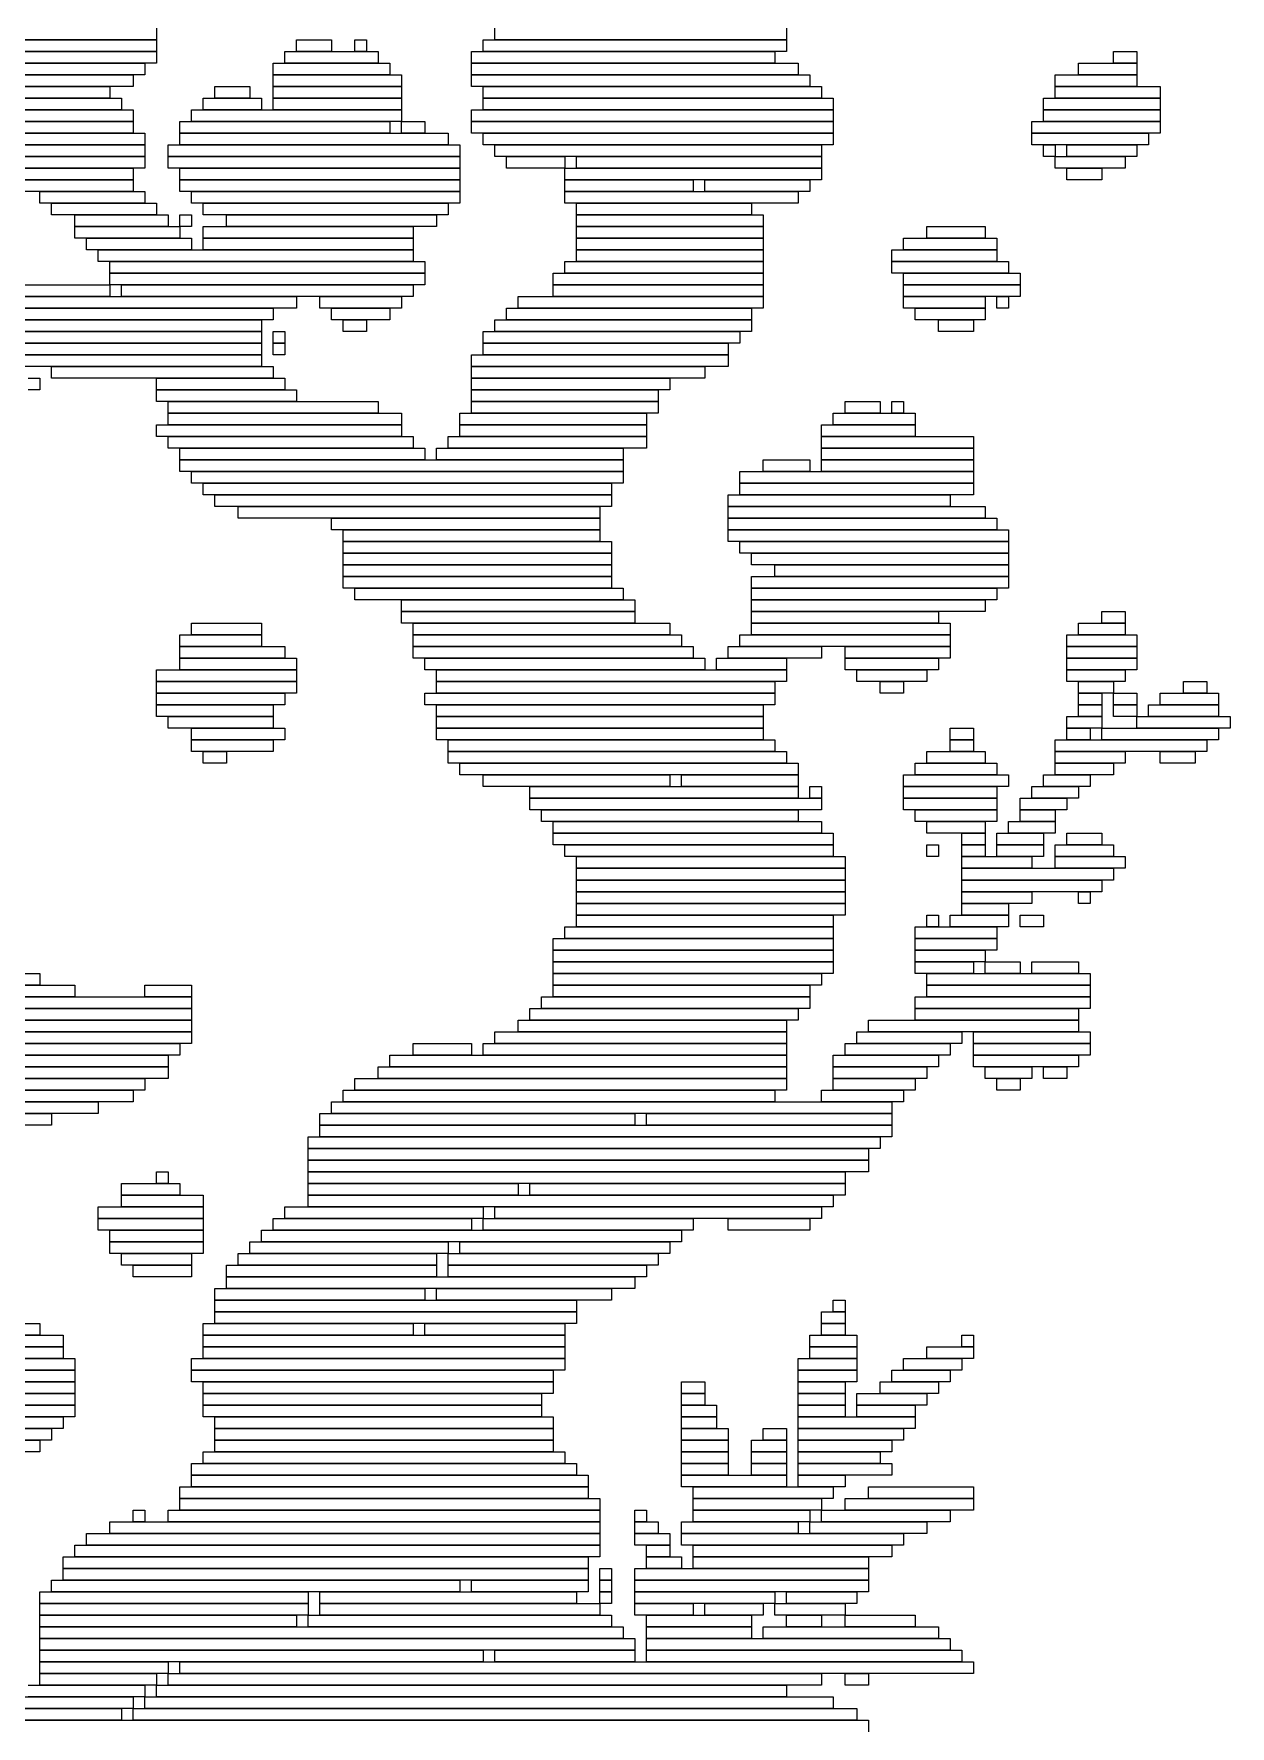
# Model space of a CAD drawing. Extents: x 291 to 733, y 317 to 719.
# Drawn here: x 630.5 to 733, y 418.5 to 563.5 of the extents above; entities that cross this region are included whole.
import ezdxf

# ---------------------------------------------------------------- set-up
doc = ezdxf.new("R2010")
doc.units = 0

msp = doc.modelspace()

# ---------------------------------------------------------------- linework, layer by layer
for p, q in [((614, 563), (641, 563)), ((641, 563), (618, 563)), ((641, 564), (641, 563)), ((641, 563), (641, 562)), ((653, 563), (656, 563)), ((653, 562), (653, 563)), ((656, 563), (656, 562)), ((658, 563), (659, 563)), ((658, 562), (658, 563)), ((659, 563), (659, 562)), ((669, 563), (695, 563)), ((669, 562), (669, 563)), ((670, 563), (670, 564)), ((695, 563), (670, 563)), ((695, 564), (695, 563)), ((695, 563), (695, 562)), ((612, 562), (641, 562)), ((641, 562), (614, 562)), ((641, 562), (641, 561)), ((652, 562), (660, 562)), ((652, 561), (652, 562)), ((656, 562), (653, 562)), ((659, 562), (658, 562)), ((660, 562), (660, 561)), ((668, 562), (694, 562)), ((668, 561), (668, 562)), ((695, 562), (669, 562)), ((694, 562), (694, 561)), ((723, 562), (725, 562)), ((723, 561), (723, 562)), ((725, 562), (725, 561)), ((611, 561), (640, 561)), ((640, 560), (611, 560)), ((611, 560), (639, 560)), ((641, 561), (612, 561)), ((639, 560), (639, 559)), ((640, 561), (640, 560)), ((651, 561), (661, 561)), ((651, 560), (651, 561)), ((661, 560), (651, 560)), ((651, 560), (662, 560)), ((651, 559), (651, 560)), ((660, 561), (652, 561)), ((661, 561), (661, 560)), ((662, 560), (662, 559)), ((694, 561), (668, 561)), ((668, 561), (696, 561)), ((668, 560), (668, 561)), ((696, 560), (668, 560)), ((668, 560), (697, 560)), ((668, 559), (668, 560)), ((696, 561), (696, 560)), ((697, 560), (697, 559)), ((718, 560), (725, 560)), ((718, 559), (718, 560)), ((720, 561), (725, 561)), ((720, 560), (720, 561)), ((725, 560), (720, 560)), ((725, 561), (723, 561)), ((725, 561), (725, 560)), ((725, 560), (725, 559)), ((639, 559), (611, 559)), ((611, 559), (637, 559)), ((637, 559), (637, 558)), ((646, 559), (649, 559)), ((646, 558), (646, 559)), ((649, 559), (649, 558)), ((662, 559), (651, 559)), ((651, 559), (662, 559)), ((651, 558), (651, 559)), ((662, 559), (662, 558)), ((697, 559), (668, 559)), ((669, 559), (698, 559)), ((669, 558), (669, 559)), ((698, 559), (698, 558)), ((725, 559), (718, 559)), ((718, 559), (727, 559)), ((718, 558), (718, 559)), ((727, 559), (727, 558)), ((637, 558), (611, 558)), ((611, 558), (638, 558)), ((638, 557), (611, 557)), ((611, 557), (639, 557)), ((638, 558), (638, 557)), ((639, 557), (639, 556)), ((644, 557), (662, 557)), ((644, 556), (644, 557)), ((645, 558), (650, 558)), ((645, 557), (645, 558)), ((650, 557), (645, 557)), ((649, 558), (646, 558)), ((650, 558), (650, 557)), ((662, 558), (651, 558)), ((651, 558), (662, 558)), ((651, 557), (651, 558)), ((662, 557), (651, 557)), ((662, 558), (662, 557)), ((662, 557), (662, 556)), ((668, 557), (699, 557)), ((668, 556), (668, 557)), ((698, 558), (669, 558)), ((669, 558), (699, 558)), ((669, 557), (669, 558)), ((699, 557), (669, 557)), ((699, 558), (699, 557)), ((699, 557), (699, 556)), ((717, 558), (727, 558)), ((717, 557), (717, 558)), ((727, 557), (717, 557)), ((717, 557), (727, 557)), ((717, 556), (717, 557)), ((727, 558), (718, 558)), ((727, 558), (727, 557)), ((727, 557), (727, 556)), ((639, 556), (611, 556)), ((611, 556), (639, 556)), ((639, 556), (639, 555)), ((643, 556), (661, 556)), ((643, 555), (643, 556)), ((662, 556), (644, 556)), ((661, 556), (661, 555)), ((662, 556), (664, 556)), ((662, 555), (662, 556)), ((664, 556), (664, 555)), ((699, 556), (668, 556)), ((668, 556), (699, 556)), ((668, 555), (668, 556)), ((699, 556), (699, 555)), ((716, 556), (727, 556)), ((716, 555), (716, 556)), ((727, 556), (717, 556)), ((727, 556), (727, 555)), ((610, 555), (640, 555)), ((640, 554), (610, 554)), ((639, 555), (611, 555)), ((611, 554), (640, 554)), ((640, 555), (640, 554)), ((640, 554), (640, 553)), ((642, 554), (667, 554)), ((642, 553), (642, 554)), ((661, 555), (643, 555)), ((643, 555), (666, 555)), ((643, 554), (643, 555)), ((666, 554), (643, 554)), ((664, 555), (662, 555)), ((666, 555), (666, 554)), ((667, 554), (667, 553)), ((699, 555), (668, 555)), ((669, 555), (699, 555)), ((669, 554), (669, 555)), ((699, 554), (669, 554)), ((670, 554), (698, 554)), ((670, 553), (670, 554)), ((698, 554), (698, 553)), ((699, 555), (699, 554)), ((727, 555), (716, 555)), ((716, 555), (726, 555)), ((716, 554), (716, 555)), ((726, 554), (716, 554)), ((717, 554), (718, 554)), ((717, 553), (717, 554)), ((718, 554), (718, 553)), ((719, 554), (725, 554)), ((719, 553), (719, 554)), ((725, 554), (725, 553)), ((726, 555), (726, 554)), ((640, 553), (611, 553)), ((612, 553), (640, 553)), ((640, 553), (640, 552)), ((667, 553), (642, 553)), ((642, 553), (667, 553)), ((642, 552), (642, 553)), ((667, 553), (667, 552)), ((698, 553), (670, 553)), ((671, 553), (676, 553)), ((671, 552), (671, 553)), ((676, 553), (676, 552)), ((677, 553), (698, 553)), ((677, 552), (677, 553)), ((698, 553), (698, 552)), ((718, 553), (717, 553)), ((718, 553), (724, 553)), ((718, 552), (718, 553)), ((725, 553), (719, 553)), ((724, 553), (724, 552)), ((640, 552), (612, 552)), ((619, 551), (639, 551)), ((620, 552), (639, 552)), ((639, 551), (620, 551)), ((639, 552), (639, 551)), ((639, 551), (639, 550)), ((667, 552), (642, 552)), ((643, 552), (667, 552)), ((643, 551), (643, 552)), ((667, 551), (643, 551)), ((643, 551), (667, 551)), ((643, 550), (643, 551)), ((667, 552), (667, 551)), ((667, 551), (667, 550)), ((676, 552), (671, 552)), ((676, 552), (698, 552)), ((676, 551), (676, 552)), ((698, 551), (676, 551)), ((676, 551), (687, 551)), ((676, 550), (676, 551)), ((698, 552), (677, 552)), ((687, 551), (687, 550)), ((688, 551), (697, 551)), ((688, 550), (688, 551)), ((697, 551), (697, 550)), ((698, 552), (698, 551)), ((724, 552), (718, 552)), ((719, 552), (722, 552)), ((719, 551), (719, 552)), ((722, 551), (719, 551)), ((722, 552), (722, 551)), ((639, 550), (619, 550)), ((631, 550), (640, 550)), ((631, 549), (631, 550)), ((640, 550), (640, 549)), ((667, 550), (643, 550)), ((644, 550), (667, 550)), ((644, 549), (644, 550)), ((667, 550), (667, 549)), ((687, 550), (676, 550)), ((676, 550), (696, 550)), ((676, 549), (676, 550)), ((697, 550), (688, 550)), ((696, 550), (696, 549)), ((640, 549), (631, 549)), ((632, 549), (641, 549)), ((632, 548), (632, 549)), ((641, 549), (641, 548)), ((667, 549), (644, 549)), ((645, 549), (666, 549)), ((645, 548), (645, 549)), ((666, 549), (666, 548)), ((696, 549), (676, 549)), ((677, 549), (692, 549)), ((677, 548), (677, 549)), ((692, 549), (692, 548)), ((641, 548), (632, 548)), ((634, 548), (642, 548)), ((634, 547), (634, 548)), ((642, 547), (634, 547)), ((634, 547), (643, 547)), ((634, 546), (634, 547)), ((642, 548), (642, 547)), ((643, 548), (644, 548)), ((643, 547), (643, 548)), ((644, 547), (643, 547)), ((643, 547), (643, 546)), ((644, 548), (644, 547)), ((666, 548), (645, 548)), ((645, 547), (663, 547)), ((645, 546), (645, 547)), ((647, 548), (665, 548)), ((647, 547), (647, 548)), ((665, 547), (647, 547)), ((663, 547), (663, 546)), ((665, 548), (665, 547)), ((692, 548), (677, 548)), ((677, 548), (693, 548)), ((677, 547), (677, 548)), ((693, 547), (677, 547)), ((677, 547), (693, 547)), ((677, 546), (677, 547)), ((693, 548), (693, 547)), ((693, 547), (693, 546)), ((707, 547), (712, 547)), ((707, 546), (707, 547)), ((712, 547), (712, 546)), ((643, 546), (634, 546)), ((635, 546), (644, 546)), ((635, 545), (635, 546)), ((644, 546), (644, 545)), ((663, 546), (645, 546)), ((645, 546), (663, 546)), ((645, 545), (645, 546)), ((663, 546), (663, 545)), ((693, 546), (677, 546)), ((677, 546), (693, 546)), ((677, 545), (677, 546)), ((693, 546), (693, 545)), ((705, 546), (713, 546)), ((705, 545), (705, 546)), ((712, 546), (707, 546)), ((713, 546), (713, 545)), ((644, 545), (635, 545)), ((636, 545), (663, 545)), ((636, 544), (636, 545)), ((663, 544), (636, 544)), ((637, 544), (664, 544)), ((637, 543), (637, 544)), ((663, 545), (645, 545)), ((663, 545), (663, 544)), ((664, 544), (664, 543)), ((676, 544), (693, 544)), ((676, 543), (676, 544)), ((693, 545), (677, 545)), ((677, 545), (693, 545)), ((677, 544), (677, 545)), ((693, 544), (677, 544)), ((693, 545), (693, 544)), ((693, 544), (693, 543)), ((704, 545), (713, 545)), ((704, 544), (704, 545)), ((713, 544), (704, 544)), ((704, 544), (714, 544)), ((704, 543), (704, 544)), ((713, 545), (705, 545)), ((713, 545), (713, 544)), ((714, 544), (714, 543)), ((664, 543), (637, 543)), ((637, 543), (664, 543)), ((637, 542), (637, 543)), ((664, 543), (664, 542)), ((675, 543), (693, 543)), ((675, 542), (675, 543)), ((693, 543), (676, 543)), ((693, 543), (693, 542)), ((714, 543), (704, 543)), ((705, 543), (715, 543)), ((705, 542), (705, 543)), ((715, 543), (715, 542)), ((628, 541), (653, 541)), ((629, 542), (637, 542)), ((637, 541), (629, 541)), ((664, 542), (637, 542)), ((637, 542), (637, 541)), ((638, 542), (663, 542)), ((638, 541), (638, 542)), ((663, 541), (638, 541)), ((653, 541), (653, 540)), ((655, 541), (662, 541)), ((655, 540), (655, 541)), ((662, 541), (662, 540)), ((663, 542), (663, 541)), ((672, 541), (693, 541)), ((672, 540), (672, 541)), ((693, 542), (675, 542)), ((675, 542), (693, 542)), ((675, 541), (675, 542)), ((693, 541), (675, 541)), ((693, 542), (693, 541)), ((693, 541), (693, 540)), ((715, 542), (705, 542)), ((705, 542), (715, 542)), ((705, 541), (705, 542)), ((715, 541), (705, 541)), ((705, 541), (712, 541)), ((705, 540), (705, 541)), ((712, 541), (712, 540)), ((713, 541), (714, 541)), ((713, 540), (713, 541)), ((714, 541), (714, 540)), ((715, 542), (715, 541)), ((616, 540), (651, 540)), ((653, 540), (628, 540)), ((651, 540), (651, 539)), ((662, 540), (655, 540)), ((656, 540), (661, 540)), ((656, 539), (656, 540)), ((661, 540), (661, 539)), ((671, 540), (692, 540)), ((671, 539), (671, 540)), ((693, 540), (672, 540)), ((692, 540), (692, 539)), ((712, 540), (705, 540)), ((706, 540), (712, 540)), ((706, 539), (706, 540)), ((712, 540), (712, 539)), ((714, 540), (713, 540)), ((651, 539), (616, 539)), ((616, 539), (650, 539)), ((650, 538), (616, 538)), ((617, 538), (650, 538)), ((650, 539), (650, 538)), ((650, 538), (650, 537)), ((651, 538), (652, 538)), ((651, 537), (651, 538)), ((652, 538), (652, 537)), ((661, 539), (656, 539)), ((657, 539), (659, 539)), ((657, 538), (657, 539)), ((659, 538), (657, 538)), ((659, 539), (659, 538)), ((669, 538), (691, 538)), ((669, 537), (669, 538)), ((670, 539), (692, 539)), ((670, 538), (670, 539)), ((692, 538), (670, 538)), ((692, 539), (671, 539)), ((691, 538), (691, 537)), ((692, 539), (692, 538)), ((712, 539), (706, 539)), ((708, 539), (711, 539)), ((708, 538), (708, 539)), ((711, 538), (708, 538)), ((711, 539), (711, 538)), ((580, 537), (650, 537)), ((650, 537), (617, 537)), ((650, 537), (650, 536)), ((652, 537), (651, 537)), ((651, 537), (652, 537)), ((651, 536), (651, 537)), ((652, 537), (652, 536)), ((691, 537), (669, 537)), ((669, 537), (690, 537)), ((669, 536), (669, 537)), ((690, 537), (690, 536)), ((650, 536), (580, 536)), ((605, 536), (650, 536)), ((650, 536), (650, 535)), ((652, 536), (651, 536)), ((668, 536), (690, 536)), ((668, 535), (668, 536)), ((690, 536), (669, 536)), ((690, 536), (690, 535)), ((650, 535), (605, 535)), ((630, 534), (631, 534)), ((631, 534), (631, 533)), ((632, 535), (651, 535)), ((632, 534), (632, 535)), ((651, 534), (632, 534)), ((641, 534), (652, 534)), ((641, 533), (641, 534)), ((651, 535), (651, 534)), ((652, 534), (652, 533)), ((690, 535), (668, 535)), ((668, 535), (688, 535)), ((668, 534), (668, 535)), ((688, 534), (668, 534)), ((668, 534), (685, 534)), ((668, 533), (668, 534)), ((685, 534), (685, 533)), ((688, 535), (688, 534)), ((631, 533), (630, 533)), ((652, 533), (641, 533)), ((641, 533), (653, 533)), ((641, 532), (641, 533)), ((653, 533), (653, 532)), ((685, 533), (668, 533)), ((668, 533), (684, 533)), ((668, 532), (668, 533)), ((684, 533), (684, 532)), ((653, 532), (641, 532)), ((642, 532), (660, 532)), ((642, 531), (642, 532)), ((660, 531), (642, 531)), ((642, 531), (662, 531)), ((642, 530), (642, 531)), ((660, 532), (660, 531)), ((662, 531), (662, 530)), ((667, 531), (683, 531)), ((667, 530), (667, 531)), ((684, 532), (668, 532)), ((668, 532), (684, 532)), ((668, 531), (668, 532)), ((684, 531), (668, 531)), ((683, 531), (683, 530)), ((684, 532), (684, 531)), ((699, 531), (706, 531)), ((699, 530), (699, 531)), ((700, 532), (703, 532)), ((700, 531), (700, 532)), ((703, 531), (700, 531)), ((703, 532), (703, 531)), ((704, 532), (705, 532)), ((704, 531), (704, 532)), ((705, 531), (704, 531)), ((705, 532), (705, 531)), ((706, 531), (706, 530)), ((641, 530), (662, 530)), ((641, 529), (641, 530)), ((662, 530), (642, 530)), ((662, 530), (662, 529)), ((683, 530), (667, 530)), ((667, 530), (683, 530)), ((667, 529), (667, 530)), ((683, 530), (683, 529)), ((698, 530), (706, 530)), ((698, 529), (698, 530)), ((706, 530), (699, 530)), ((706, 530), (706, 529)), ((662, 529), (641, 529)), ((642, 529), (663, 529)), ((642, 528), (642, 529)), ((663, 528), (642, 528)), ((643, 528), (664, 528)), ((643, 527), (643, 528)), ((663, 529), (663, 528)), ((664, 528), (664, 527)), ((665, 528), (681, 528)), ((665, 527), (665, 528)), ((666, 529), (683, 529)), ((666, 528), (666, 529)), ((683, 528), (666, 528)), ((683, 529), (667, 529)), ((681, 528), (681, 527)), ((683, 529), (683, 528)), ((706, 529), (698, 529)), ((698, 529), (711, 529)), ((698, 528), (698, 529)), ((711, 528), (698, 528)), ((698, 528), (711, 528)), ((698, 527), (698, 528)), ((711, 529), (711, 528)), ((711, 528), (711, 527)), ((664, 527), (643, 527)), ((643, 527), (681, 527)), ((643, 526), (643, 527)), ((681, 527), (665, 527)), ((681, 527), (681, 526)), ((693, 527), (697, 527)), ((693, 526), (693, 527)), ((697, 527), (697, 526)), ((711, 527), (698, 527)), ((698, 527), (711, 527)), ((698, 526), (698, 527)), ((711, 527), (711, 526)), ((681, 526), (643, 526)), ((644, 526), (681, 526)), ((644, 525), (644, 526)), ((681, 525), (644, 525)), ((645, 525), (680, 525)), ((645, 524), (645, 525)), ((680, 525), (680, 524)), ((681, 526), (681, 525)), ((691, 526), (711, 526)), ((691, 525), (691, 526)), ((711, 525), (691, 525)), ((691, 525), (711, 525)), ((691, 524), (691, 525)), ((697, 526), (693, 526)), ((711, 526), (698, 526)), ((711, 526), (711, 525)), ((711, 525), (711, 524)), ((680, 524), (645, 524)), ((646, 524), (680, 524)), ((646, 523), (646, 524)), ((680, 524), (680, 523)), ((690, 524), (709, 524)), ((690, 523), (690, 524)), ((711, 524), (691, 524)), ((709, 524), (709, 523)), ((680, 523), (646, 523)), ((648, 523), (679, 523)), ((648, 522), (648, 523)), ((679, 522), (648, 522)), ((656, 522), (679, 522)), ((656, 521), (656, 522)), ((679, 523), (679, 522)), ((679, 522), (679, 521)), ((709, 523), (690, 523)), ((690, 523), (712, 523)), ((690, 522), (690, 523)), ((712, 522), (690, 522)), ((690, 522), (713, 522)), ((690, 521), (690, 522)), ((712, 523), (712, 522)), ((713, 522), (713, 521)), ((679, 521), (656, 521)), ((657, 521), (679, 521)), ((657, 520), (657, 521)), ((679, 521), (679, 520)), ((713, 521), (690, 521)), ((690, 521), (714, 521)), ((690, 520), (690, 521)), ((714, 521), (714, 520)), ((679, 520), (657, 520)), ((657, 520), (680, 520)), ((657, 519), (657, 520)), ((680, 520), (680, 519)), ((714, 520), (690, 520)), ((691, 520), (714, 520)), ((691, 519), (691, 520)), ((714, 520), (714, 519)), ((680, 519), (657, 519)), ((657, 519), (680, 519)), ((657, 518), (657, 519)), ((680, 518), (657, 518)), ((657, 518), (680, 518)), ((657, 517), (657, 518)), ((680, 519), (680, 518)), ((680, 518), (680, 517)), ((714, 519), (691, 519)), ((692, 519), (714, 519)), ((692, 518), (692, 519)), ((714, 518), (692, 518)), ((694, 518), (714, 518)), ((694, 517), (694, 518)), ((714, 519), (714, 518)), ((714, 518), (714, 517)), ((680, 517), (657, 517)), ((657, 517), (680, 517)), ((657, 516), (657, 517)), ((680, 517), (680, 516)), ((692, 517), (714, 517)), ((692, 516), (692, 517)), ((714, 517), (694, 517)), ((714, 517), (714, 516)), ((680, 516), (657, 516)), ((658, 516), (681, 516)), ((658, 515), (658, 516)), ((681, 515), (658, 515)), ((662, 515), (682, 515)), ((662, 514), (662, 515)), ((681, 516), (681, 515)), ((682, 515), (682, 514)), ((714, 516), (692, 516)), ((692, 516), (713, 516)), ((692, 515), (692, 516)), ((713, 515), (692, 515)), ((692, 515), (712, 515)), ((692, 514), (692, 515)), ((712, 515), (712, 514)), ((713, 516), (713, 515)), ((682, 514), (662, 514)), ((662, 514), (682, 514)), ((662, 513), (662, 514)), ((682, 514), (682, 513)), ((712, 514), (692, 514)), ((692, 514), (708, 514)), ((692, 513), (692, 514)), ((708, 514), (708, 513)), ((722, 514), (724, 514)), ((722, 513), (722, 514)), ((724, 514), (724, 513)), ((643, 512), (650, 512)), ((643, 511), (643, 512)), ((644, 513), (650, 513)), ((644, 512), (644, 513)), ((650, 512), (644, 512)), ((650, 513), (650, 512)), ((650, 512), (650, 511)), ((682, 513), (662, 513)), ((663, 513), (685, 513)), ((663, 512), (663, 513)), ((685, 512), (663, 512)), ((663, 512), (686, 512)), ((663, 511), (663, 512)), ((685, 513), (685, 512)), ((686, 512), (686, 511)), ((691, 512), (709, 512)), ((691, 511), (691, 512)), ((708, 513), (692, 513)), ((692, 513), (709, 513)), ((692, 512), (692, 513)), ((709, 512), (692, 512)), ((709, 513), (709, 512)), ((709, 512), (709, 511)), ((719, 512), (725, 512)), ((719, 511), (719, 512)), ((720, 513), (724, 513)), ((720, 512), (720, 513)), ((724, 512), (720, 512)), ((724, 513), (722, 513)), ((724, 513), (724, 512)), ((725, 512), (725, 511)), ((650, 511), (643, 511)), ((643, 511), (652, 511)), ((643, 510), (643, 511)), ((652, 511), (652, 510)), ((686, 511), (663, 511)), ((663, 511), (687, 511)), ((663, 510), (663, 511)), ((687, 511), (687, 510)), ((690, 511), (698, 511)), ((690, 510), (690, 511)), ((709, 511), (691, 511)), ((698, 511), (698, 510)), ((700, 511), (709, 511)), ((700, 510), (700, 511)), ((709, 511), (709, 510)), ((725, 511), (719, 511)), ((719, 511), (725, 511)), ((719, 510), (719, 511)), ((725, 511), (725, 510)), ((641, 509), (653, 509)), ((641, 508), (641, 509)), ((652, 510), (643, 510)), ((643, 510), (653, 510)), ((643, 509), (643, 510)), ((653, 509), (643, 509)), ((653, 510), (653, 509)), ((653, 509), (653, 508)), ((687, 510), (663, 510)), ((664, 510), (688, 510)), ((664, 509), (664, 510)), ((688, 509), (664, 509)), ((665, 509), (695, 509)), ((665, 508), (665, 509)), ((688, 510), (688, 509)), ((689, 510), (695, 510)), ((689, 509), (689, 510)), ((695, 509), (689, 509)), ((698, 510), (690, 510)), ((695, 510), (695, 509)), ((695, 509), (695, 508)), ((709, 510), (700, 510)), ((700, 510), (708, 510)), ((700, 509), (700, 510)), ((708, 509), (700, 509)), ((701, 509), (707, 509)), ((701, 508), (701, 509)), ((707, 509), (707, 508)), ((708, 510), (708, 509)), ((725, 510), (719, 510)), ((719, 510), (725, 510)), ((719, 509), (719, 510)), ((725, 509), (719, 509)), ((719, 509), (724, 509)), ((719, 508), (719, 509)), ((724, 509), (724, 508)), ((725, 510), (725, 509)), ((653, 508), (641, 508)), ((641, 508), (653, 508)), ((641, 507), (641, 508)), ((653, 508), (653, 507)), ((695, 508), (665, 508)), ((665, 508), (694, 508)), ((665, 507), (665, 508)), ((694, 508), (694, 507)), ((707, 508), (701, 508)), ((703, 508), (705, 508)), ((703, 507), (703, 508)), ((705, 508), (705, 507)), ((724, 508), (719, 508)), ((720, 508), (723, 508)), ((720, 507), (720, 508)), ((723, 508), (723, 507)), ((729, 508), (731, 508)), ((729, 507), (729, 508)), ((731, 508), (731, 507)), ((653, 507), (641, 507)), ((641, 507), (652, 507)), ((641, 506), (641, 507)), ((652, 507), (652, 506)), ((664, 507), (694, 507)), ((664, 506), (664, 507)), ((694, 507), (665, 507)), ((694, 507), (694, 506)), ((705, 507), (703, 507)), ((723, 507), (720, 507)), ((720, 507), (722, 507)), ((720, 506), (720, 507)), ((722, 507), (722, 506)), ((723, 507), (725, 507)), ((723, 506), (723, 507)), ((725, 507), (725, 506)), ((727, 507), (732, 507)), ((727, 506), (727, 507)), ((731, 507), (729, 507)), ((732, 507), (732, 506)), ((652, 506), (641, 506)), ((641, 506), (651, 506)), ((641, 505), (641, 506)), ((651, 505), (641, 505)), ((642, 505), (651, 505)), ((642, 504), (642, 505)), ((651, 506), (651, 505)), ((651, 505), (651, 504)), ((694, 506), (664, 506)), ((665, 506), (693, 506)), ((665, 505), (665, 506)), ((693, 505), (665, 505)), ((665, 505), (693, 505)), ((665, 504), (665, 505)), ((693, 506), (693, 505)), ((693, 505), (693, 504)), ((719, 505), (722, 505)), ((719, 504), (719, 505)), ((722, 506), (720, 506)), ((720, 506), (722, 506)), ((720, 505), (720, 506)), ((722, 505), (720, 505)), ((722, 506), (722, 505)), ((722, 505), (722, 504)), ((725, 506), (723, 506)), ((723, 506), (725, 506)), ((723, 505), (723, 506)), ((725, 505), (723, 505)), ((725, 506), (725, 505)), ((725, 505), (733, 505)), ((725, 504), (725, 505)), ((726, 506), (732, 506)), ((726, 505), (726, 506)), ((732, 505), (726, 505)), ((732, 506), (727, 506)), ((732, 506), (732, 505)), ((733, 505), (733, 504)), ((651, 504), (642, 504)), ((644, 504), (652, 504)), ((644, 503), (644, 504)), ((652, 504), (652, 503)), ((693, 504), (665, 504)), ((665, 504), (693, 504)), ((665, 503), (665, 504)), ((693, 504), (693, 503)), ((709, 504), (711, 504)), ((709, 503), (709, 504)), ((711, 504), (711, 503)), ((722, 504), (719, 504)), ((719, 504), (721, 504)), ((719, 503), (719, 504)), ((721, 504), (721, 503)), ((722, 504), (732, 504)), ((722, 503), (722, 504)), ((733, 504), (725, 504)), ((732, 504), (732, 503)), ((652, 503), (644, 503)), ((644, 503), (651, 503)), ((644, 502), (644, 503)), ((651, 502), (644, 502)), ((645, 502), (647, 502)), ((645, 501), (645, 502)), ((647, 502), (647, 501)), ((651, 503), (651, 502)), ((693, 503), (665, 503)), ((666, 503), (694, 503)), ((666, 502), (666, 503)), ((694, 502), (666, 502)), ((666, 502), (695, 502)), ((666, 501), (666, 502)), ((694, 503), (694, 502)), ((695, 502), (695, 501)), ((707, 502), (712, 502)), ((707, 501), (707, 502)), ((711, 503), (709, 503)), ((709, 503), (711, 503)), ((709, 502), (709, 503)), ((711, 502), (709, 502)), ((711, 503), (711, 502)), ((712, 502), (712, 501)), ((718, 503), (731, 503)), ((718, 502), (718, 503)), ((731, 502), (718, 502)), ((718, 502), (724, 502)), ((718, 501), (718, 502)), ((721, 503), (719, 503)), ((732, 503), (722, 503)), ((724, 502), (724, 501)), ((727, 502), (730, 502)), ((727, 501), (727, 502)), ((730, 502), (730, 501)), ((731, 503), (731, 502)), ((647, 501), (645, 501)), ((695, 501), (666, 501)), ((667, 501), (696, 501)), ((667, 500), (667, 501)), ((696, 501), (696, 500)), ((706, 501), (713, 501)), ((706, 500), (706, 501)), ((712, 501), (707, 501)), ((713, 501), (713, 500)), ((724, 501), (718, 501)), ((718, 501), (723, 501)), ((718, 500), (718, 501)), ((723, 501), (723, 500)), ((730, 501), (727, 501)), ((696, 500), (667, 500)), ((669, 500), (685, 500)), ((669, 499), (669, 500)), ((685, 499), (669, 499)), ((673, 499), (696, 499)), ((673, 498), (673, 499)), ((685, 500), (685, 499)), ((686, 500), (696, 500)), ((686, 499), (686, 500)), ((696, 499), (686, 499)), ((696, 500), (696, 499)), ((696, 499), (696, 498)), ((697, 499), (698, 499)), ((697, 498), (697, 499)), ((698, 499), (698, 498)), ((705, 500), (714, 500)), ((705, 499), (705, 500)), ((714, 499), (705, 499)), ((705, 499), (713, 499)), ((705, 498), (705, 499)), ((713, 500), (706, 500)), ((713, 499), (713, 498)), ((714, 500), (714, 499)), ((716, 499), (720, 499)), ((716, 498), (716, 499)), ((717, 500), (721, 500)), ((717, 499), (717, 500)), ((721, 499), (717, 499)), ((723, 500), (718, 500)), ((720, 499), (720, 498)), ((721, 500), (721, 499)), ((696, 498), (673, 498)), ((673, 498), (698, 498)), ((673, 497), (673, 498)), ((698, 498), (697, 498)), ((698, 498), (698, 497)), ((713, 498), (705, 498)), ((705, 498), (713, 498)), ((705, 497), (705, 498)), ((713, 498), (713, 497)), ((715, 498), (719, 498)), ((715, 497), (715, 498)), ((720, 498), (716, 498)), ((719, 498), (719, 497)), ((698, 497), (673, 497)), ((674, 497), (696, 497)), ((674, 496), (674, 497)), ((696, 496), (674, 496)), ((675, 496), (698, 496)), ((675, 495), (675, 496)), ((696, 497), (696, 496)), ((698, 496), (698, 495)), ((713, 497), (705, 497)), ((706, 497), (713, 497)), ((706, 496), (706, 497)), ((713, 496), (706, 496)), ((707, 496), (712, 496)), ((707, 495), (707, 496)), ((712, 496), (712, 495)), ((713, 497), (713, 496)), ((714, 496), (718, 496)), ((714, 495), (714, 496)), ((719, 497), (715, 497)), ((715, 497), (718, 497)), ((715, 496), (715, 497)), ((718, 496), (715, 496)), ((718, 497), (718, 496)), ((718, 496), (718, 495)), ((698, 495), (675, 495)), ((675, 495), (699, 495)), ((675, 494), (675, 495)), ((699, 495), (699, 494)), ((712, 495), (707, 495)), ((710, 495), (712, 495)), ((710, 494), (710, 495)), ((712, 495), (712, 494)), ((713, 495), (717, 495)), ((713, 494), (713, 495)), ((718, 495), (714, 495)), ((717, 495), (717, 494)), ((719, 495), (722, 495)), ((719, 494), (719, 495)), ((722, 495), (722, 494)), ((699, 494), (675, 494)), ((676, 494), (699, 494)), ((676, 493), (676, 494)), ((699, 493), (676, 493)), ((677, 493), (700, 493)), ((677, 492), (677, 493)), ((699, 494), (699, 493)), ((700, 493), (700, 492)), ((707, 494), (708, 494)), ((707, 493), (707, 494)), ((708, 493), (707, 493)), ((708, 494), (708, 493)), ((712, 494), (710, 494)), ((710, 494), (712, 494)), ((710, 493), (710, 494)), ((712, 493), (710, 493)), ((710, 493), (716, 493)), ((710, 492), (710, 493)), ((712, 494), (712, 493)), ((717, 494), (713, 494)), ((713, 494), (717, 494)), ((713, 493), (713, 494)), ((717, 493), (713, 493)), ((716, 493), (716, 492)), ((717, 494), (717, 493)), ((718, 494), (723, 494)), ((718, 493), (718, 494)), ((723, 493), (718, 493)), ((718, 493), (724, 493)), ((718, 492), (718, 493)), ((722, 494), (719, 494)), ((723, 494), (723, 493)), ((724, 493), (724, 492)), ((700, 492), (677, 492)), ((677, 492), (700, 492)), ((677, 491), (677, 492)), ((700, 492), (700, 491)), ((716, 492), (710, 492)), ((710, 492), (723, 492)), ((710, 491), (710, 492)), ((724, 492), (718, 492)), ((723, 492), (723, 491)), ((700, 491), (677, 491)), ((677, 491), (700, 491)), ((677, 490), (677, 491)), ((700, 491), (700, 490)), ((723, 491), (710, 491)), ((710, 491), (722, 491)), ((710, 490), (710, 491)), ((722, 491), (722, 490)), ((700, 490), (677, 490)), ((677, 490), (700, 490)), ((677, 489), (677, 490)), ((700, 489), (677, 489)), ((677, 489), (700, 489)), ((677, 488), (677, 489)), ((700, 490), (700, 489)), ((700, 489), (700, 488)), ((722, 490), (710, 490)), ((710, 490), (716, 490)), ((710, 489), (710, 490)), ((716, 489), (710, 489)), ((710, 489), (714, 489)), ((710, 488), (710, 489)), ((714, 489), (714, 488)), ((716, 490), (716, 489)), ((720, 490), (721, 490)), ((720, 489), (720, 490)), ((721, 489), (720, 489)), ((721, 490), (721, 489)), ((700, 488), (677, 488)), ((677, 488), (699, 488)), ((677, 487), (677, 488)), ((699, 488), (699, 487)), ((707, 488), (708, 488)), ((707, 487), (707, 488)), ((708, 488), (708, 487)), ((709, 488), (714, 488)), ((709, 487), (709, 488)), ((714, 488), (710, 488)), ((714, 488), (714, 487)), ((715, 488), (717, 488)), ((715, 487), (715, 488)), ((717, 488), (717, 487)), ((675, 486), (699, 486)), ((675, 485), (675, 486)), ((676, 487), (699, 487)), ((676, 486), (676, 487)), ((699, 486), (676, 486)), ((699, 487), (677, 487)), ((699, 487), (699, 486)), ((699, 486), (699, 485)), ((706, 487), (713, 487)), ((706, 486), (706, 487)), ((713, 486), (706, 486)), ((706, 486), (713, 486)), ((706, 485), (706, 486)), ((708, 487), (707, 487)), ((714, 487), (709, 487)), ((713, 487), (713, 486)), ((713, 486), (713, 485)), ((717, 487), (715, 487)), ((699, 485), (675, 485)), ((675, 485), (699, 485)), ((675, 484), (675, 485)), ((699, 485), (699, 484)), ((713, 485), (706, 485)), ((706, 485), (712, 485)), ((706, 484), (706, 485)), ((712, 485), (712, 484)), ((594, 483), (631, 483)), ((631, 483), (631, 482)), ((699, 484), (675, 484)), ((675, 484), (699, 484)), ((675, 483), (675, 484)), ((699, 483), (675, 483)), ((675, 483), (698, 483)), ((675, 482), (675, 483)), ((698, 483), (698, 482)), ((699, 484), (699, 483)), ((712, 484), (706, 484)), ((706, 484), (711, 484)), ((706, 483), (706, 484)), ((711, 483), (706, 483)), ((707, 483), (721, 483)), ((707, 482), (707, 483)), ((711, 484), (711, 483)), ((712, 484), (715, 484)), ((712, 483), (712, 484)), ((715, 483), (712, 483)), ((715, 484), (715, 483)), ((716, 484), (720, 484)), ((716, 483), (716, 484)), ((720, 483), (716, 483)), ((720, 484), (720, 483)), ((721, 483), (721, 482)), ((592, 482), (634, 482)), ((631, 482), (594, 482)), ((634, 482), (634, 481)), ((640, 482), (644, 482)), ((640, 481), (640, 482)), ((644, 482), (644, 481)), ((698, 482), (675, 482)), ((675, 482), (697, 482)), ((675, 481), (675, 482)), ((697, 482), (697, 481)), ((721, 482), (707, 482)), ((707, 482), (721, 482)), ((707, 481), (707, 482)), ((721, 482), (721, 481)), ((580, 480), (644, 480)), ((587, 481), (644, 481)), ((644, 480), (587, 480)), ((634, 481), (592, 481)), ((644, 481), (640, 481)), ((644, 481), (644, 480)), ((644, 480), (644, 479)), ((673, 480), (696, 480)), ((673, 479), (673, 480)), ((674, 481), (697, 481)), ((674, 480), (674, 481)), ((697, 480), (674, 480)), ((697, 481), (675, 481)), ((696, 480), (696, 479)), ((697, 481), (697, 480)), ((706, 481), (721, 481)), ((706, 480), (706, 481)), ((721, 480), (706, 480)), ((706, 480), (720, 480)), ((706, 479), (706, 480)), ((721, 481), (707, 481)), ((720, 480), (720, 479)), ((721, 481), (721, 480)), ((644, 479), (580, 479)), ((581, 479), (644, 479)), ((644, 479), (644, 478)), ((672, 479), (695, 479)), ((672, 478), (672, 479)), ((696, 479), (673, 479)), ((695, 479), (695, 478)), ((702, 479), (720, 479)), ((702, 478), (702, 479)), ((720, 479), (706, 479)), ((720, 479), (720, 478)), ((644, 478), (581, 478)), ((581, 478), (644, 478)), ((644, 478), (644, 477)), ((670, 478), (695, 478)), ((670, 477), (670, 478)), ((695, 478), (672, 478)), ((695, 478), (695, 477)), ((701, 478), (710, 478)), ((701, 477), (701, 478)), ((720, 478), (702, 478)), ((710, 478), (710, 477)), ((711, 478), (721, 478)), ((711, 477), (711, 478)), ((721, 478), (721, 477)), ((644, 477), (581, 477)), ((581, 477), (643, 477)), ((643, 476), (581, 476)), ((582, 476), (642, 476)), ((642, 476), (642, 475)), ((643, 477), (643, 476)), ((661, 476), (695, 476)), ((661, 475), (661, 476)), ((663, 477), (668, 477)), ((663, 476), (663, 477)), ((668, 476), (663, 476)), ((668, 477), (668, 476)), ((669, 477), (695, 477)), ((669, 476), (669, 477)), ((695, 476), (669, 476)), ((695, 477), (670, 477)), ((695, 477), (695, 476)), ((695, 476), (695, 475)), ((699, 476), (708, 476)), ((699, 475), (699, 476)), ((700, 477), (709, 477)), ((700, 476), (700, 477)), ((709, 476), (700, 476)), ((710, 477), (701, 477)), ((708, 476), (708, 475)), ((709, 477), (709, 476)), ((721, 477), (711, 477)), ((711, 477), (721, 477)), ((711, 476), (711, 477)), ((721, 476), (711, 476)), ((711, 476), (720, 476)), ((711, 475), (711, 476)), ((720, 476), (720, 475)), ((721, 477), (721, 476)), ((642, 475), (582, 475)), ((583, 475), (642, 475)), ((642, 475), (642, 474)), ((660, 475), (695, 475)), ((660, 474), (660, 475)), ((695, 475), (661, 475)), ((695, 475), (695, 474)), ((708, 475), (699, 475)), ((699, 475), (707, 475)), ((699, 474), (699, 475)), ((707, 475), (707, 474)), ((720, 475), (711, 475)), ((712, 475), (716, 475)), ((712, 474), (712, 475)), ((716, 475), (716, 474)), ((717, 475), (719, 475)), ((717, 474), (717, 475)), ((719, 475), (719, 474)), ((642, 474), (583, 474)), ((584, 474), (640, 474)), ((640, 473), (584, 473)), ((585, 473), (639, 473)), ((639, 473), (639, 472)), ((640, 474), (640, 473)), ((657, 473), (694, 473)), ((657, 472), (657, 473)), ((658, 474), (695, 474)), ((658, 473), (658, 474)), ((695, 473), (658, 473)), ((695, 474), (660, 474)), ((694, 473), (694, 472)), ((695, 474), (695, 473)), ((698, 473), (705, 473)), ((698, 472), (698, 473)), ((707, 474), (699, 474)), ((699, 474), (706, 474)), ((699, 473), (699, 474)), ((706, 473), (699, 473)), ((705, 473), (705, 472)), ((706, 474), (706, 473)), ((716, 474), (712, 474)), ((713, 474), (715, 474)), ((713, 473), (713, 474)), ((715, 473), (713, 473)), ((715, 474), (715, 473)), ((719, 474), (717, 474)), ((639, 472), (585, 472)), ((587, 472), (636, 472)), ((636, 472), (636, 471)), ((656, 472), (704, 472)), ((656, 471), (656, 472)), ((694, 472), (657, 472)), ((705, 472), (698, 472)), ((704, 472), (704, 471)), ((636, 471), (587, 471)), ((592, 471), (632, 471)), ((632, 470), (592, 470)), ((632, 471), (632, 470)), ((655, 471), (682, 471)), ((655, 470), (655, 471)), ((682, 470), (655, 470)), ((655, 470), (704, 470)), ((655, 469), (655, 470)), ((704, 471), (656, 471)), ((682, 471), (682, 470)), ((683, 471), (704, 471)), ((683, 470), (683, 471)), ((704, 470), (683, 470)), ((704, 471), (704, 470)), ((704, 470), (704, 469)), ((654, 469), (703, 469)), ((654, 468), (654, 469)), ((704, 469), (655, 469)), ((703, 469), (703, 468)), ((703, 468), (654, 468)), ((654, 468), (702, 468)), ((654, 467), (654, 468)), ((702, 467), (654, 467)), ((654, 467), (702, 467)), ((654, 466), (654, 467)), ((702, 468), (702, 467)), ((702, 467), (702, 466)), ((641, 466), (642, 466)), ((641, 465), (641, 466)), ((642, 466), (642, 465)), ((702, 466), (654, 466)), ((654, 466), (700, 466)), ((654, 465), (654, 466)), ((700, 466), (700, 465)), ((638, 465), (643, 465)), ((638, 464), (638, 465)), ((643, 464), (638, 464)), ((638, 464), (645, 464)), ((638, 463), (638, 464)), ((642, 465), (641, 465)), ((643, 465), (643, 464)), ((645, 464), (645, 463)), ((700, 465), (654, 465)), ((654, 465), (672, 465)), ((654, 464), (654, 465)), ((672, 464), (654, 464)), ((654, 464), (699, 464)), ((654, 463), (654, 464)), ((672, 465), (672, 464)), ((673, 465), (700, 465)), ((673, 464), (673, 465)), ((700, 464), (673, 464)), ((699, 464), (699, 463)), ((700, 465), (700, 464)), ((636, 463), (645, 463)), ((636, 462), (636, 463)), ((645, 463), (638, 463)), ((645, 463), (645, 462)), ((652, 463), (669, 463)), ((652, 462), (652, 463)), ((699, 463), (654, 463)), ((669, 463), (669, 462)), ((670, 463), (698, 463)), ((670, 462), (670, 463)), ((698, 463), (698, 462)), ((645, 462), (636, 462)), ((636, 462), (645, 462)), ((636, 461), (636, 462)), ((645, 462), (645, 461)), ((651, 462), (668, 462)), ((651, 461), (651, 462)), ((669, 462), (652, 462)), ((668, 462), (668, 461)), ((669, 462), (687, 462)), ((669, 461), (669, 462)), ((698, 462), (670, 462)), ((687, 462), (687, 461)), ((690, 462), (697, 462)), ((690, 461), (690, 462)), ((697, 462), (697, 461)), ((645, 461), (636, 461)), ((637, 461), (645, 461)), ((637, 460), (637, 461)), ((645, 460), (637, 460)), ((637, 460), (645, 460)), ((637, 459), (637, 460)), ((645, 461), (645, 460)), ((645, 460), (645, 459)), ((649, 460), (666, 460)), ((649, 459), (649, 460)), ((650, 461), (686, 461)), ((650, 460), (650, 461)), ((686, 460), (650, 460)), ((668, 461), (651, 461)), ((666, 460), (666, 459)), ((667, 460), (685, 460)), ((667, 459), (667, 460)), ((687, 461), (669, 461)), ((685, 460), (685, 459)), ((686, 461), (686, 460)), ((697, 461), (690, 461)), ((645, 459), (637, 459)), ((638, 459), (644, 459)), ((638, 458), (638, 459)), ((644, 459), (644, 458)), ((648, 459), (665, 459)), ((648, 458), (648, 459)), ((666, 459), (649, 459)), ((665, 459), (665, 458)), ((666, 459), (684, 459)), ((666, 458), (666, 459)), ((685, 459), (667, 459)), ((684, 459), (684, 458)), ((644, 458), (638, 458)), ((639, 458), (644, 458)), ((639, 457), (639, 458)), ((644, 457), (639, 457)), ((644, 458), (644, 457)), ((647, 458), (665, 458)), ((647, 457), (647, 458)), ((665, 457), (647, 457)), ((647, 457), (682, 457)), ((647, 456), (647, 457)), ((665, 458), (648, 458)), ((665, 458), (665, 457)), ((684, 458), (666, 458)), ((666, 458), (683, 458)), ((666, 457), (666, 458)), ((683, 457), (666, 457)), ((682, 457), (682, 456)), ((683, 458), (683, 457)), ((646, 456), (664, 456)), ((646, 455), (646, 456)), ((682, 456), (647, 456)), ((664, 456), (664, 455)), ((665, 456), (680, 456)), ((665, 455), (665, 456)), ((680, 456), (680, 455)), ((664, 455), (646, 455)), ((646, 455), (677, 455)), ((646, 454), (646, 455)), ((677, 454), (646, 454)), ((646, 454), (677, 454)), ((646, 453), (646, 454)), ((680, 455), (665, 455)), ((677, 455), (677, 454)), ((677, 454), (677, 453)), ((698, 454), (700, 454)), ((698, 453), (698, 454)), ((699, 455), (700, 455)), ((699, 454), (699, 455)), ((700, 454), (699, 454)), ((700, 455), (700, 454)), ((700, 454), (700, 453)), ((592, 453), (631, 453)), ((631, 453), (631, 452)), ((645, 453), (663, 453)), ((645, 452), (645, 453)), ((677, 453), (646, 453)), ((663, 453), (663, 452)), ((664, 453), (676, 453)), ((664, 452), (664, 453)), ((676, 453), (676, 452)), ((700, 453), (698, 453)), ((698, 453), (700, 453)), ((698, 452), (698, 453)), ((700, 453), (700, 452)), ((591, 452), (633, 452)), ((633, 451), (591, 451)), ((591, 451), (633, 451)), ((631, 452), (592, 452)), ((633, 452), (633, 451)), ((633, 451), (633, 450)), ((663, 452), (645, 452)), ((645, 452), (676, 452)), ((645, 451), (645, 452)), ((676, 451), (645, 451)), ((645, 451), (676, 451)), ((645, 450), (645, 451)), ((676, 452), (664, 452)), ((676, 452), (676, 451)), ((676, 451), (676, 450)), ((697, 452), (701, 452)), ((697, 451), (697, 452)), ((701, 451), (697, 451)), ((697, 451), (701, 451)), ((697, 450), (697, 451)), ((700, 452), (698, 452)), ((701, 452), (701, 451)), ((701, 451), (701, 450)), ((707, 451), (711, 451)), ((707, 450), (707, 451)), ((710, 452), (711, 452)), ((710, 451), (710, 452)), ((711, 451), (710, 451)), ((711, 452), (711, 451)), ((711, 451), (711, 450)), ((633, 450), (591, 450)), ((591, 450), (634, 450)), ((634, 450), (634, 449)), ((644, 450), (676, 450)), ((644, 449), (644, 450)), ((676, 450), (645, 450)), ((676, 450), (676, 449)), ((696, 450), (701, 450)), ((696, 449), (696, 450)), ((701, 450), (697, 450)), ((701, 450), (701, 449)), ((705, 450), (710, 450)), ((705, 449), (705, 450)), ((711, 450), (707, 450)), ((710, 450), (710, 449)), ((634, 449), (591, 449)), ((591, 449), (634, 449)), ((634, 449), (634, 448)), ((676, 449), (644, 449)), ((644, 449), (675, 449)), ((644, 448), (644, 449)), ((675, 449), (675, 448)), ((701, 449), (696, 449)), ((696, 449), (701, 449)), ((696, 448), (696, 449)), ((701, 449), (701, 448)), ((704, 449), (709, 449)), ((704, 448), (704, 449)), ((710, 449), (705, 449)), ((709, 449), (709, 448)), ((634, 448), (591, 448)), ((591, 448), (634, 448)), ((634, 447), (591, 447)), ((591, 447), (634, 447)), ((634, 448), (634, 447)), ((634, 447), (634, 446)), ((675, 448), (644, 448)), ((645, 448), (675, 448)), ((645, 447), (645, 448)), ((675, 447), (645, 447)), ((645, 447), (674, 447)), ((645, 446), (645, 447)), ((674, 447), (674, 446)), ((675, 448), (675, 447)), ((686, 448), (688, 448)), ((686, 447), (686, 448)), ((688, 447), (686, 447)), ((686, 447), (688, 447)), ((686, 446), (686, 447)), ((688, 448), (688, 447)), ((688, 447), (688, 446)), ((701, 448), (696, 448)), ((696, 448), (700, 448)), ((696, 447), (696, 448)), ((700, 447), (696, 447)), ((696, 447), (700, 447)), ((696, 446), (696, 447)), ((700, 448), (700, 447)), ((700, 447), (700, 446)), ((701, 447), (707, 447)), ((701, 446), (701, 447)), ((703, 448), (708, 448)), ((703, 447), (703, 448)), ((708, 447), (703, 447)), ((709, 448), (704, 448)), ((707, 447), (707, 446)), ((708, 448), (708, 447)), ((634, 446), (591, 446)), ((591, 446), (634, 446)), ((634, 446), (634, 445)), ((674, 446), (645, 446)), ((645, 446), (674, 446)), ((645, 445), (645, 446)), ((674, 446), (674, 445)), ((688, 446), (686, 446)), ((686, 446), (689, 446)), ((686, 445), (686, 446)), ((689, 446), (689, 445)), ((700, 446), (696, 446)), ((696, 446), (700, 446)), ((696, 445), (696, 446)), ((700, 446), (700, 445)), ((707, 446), (701, 446)), ((701, 446), (706, 446)), ((701, 445), (701, 446)), ((706, 446), (706, 445)), ((634, 445), (591, 445)), ((591, 445), (633, 445)), ((633, 444), (591, 444)), ((592, 444), (632, 444)), ((632, 444), (632, 443)), ((633, 445), (633, 444)), ((674, 445), (645, 445)), ((646, 445), (675, 445)), ((646, 444), (646, 445)), ((675, 444), (646, 444)), ((646, 444), (675, 444)), ((646, 443), (646, 444)), ((675, 445), (675, 444)), ((675, 444), (675, 443)), ((689, 445), (686, 445)), ((686, 445), (689, 445)), ((686, 444), (686, 445)), ((689, 444), (686, 444)), ((686, 444), (690, 444)), ((686, 443), (686, 444)), ((689, 445), (689, 444)), ((690, 444), (690, 443)), ((693, 444), (695, 444)), ((693, 443), (693, 444)), ((695, 444), (695, 443)), ((700, 445), (696, 445)), ((696, 445), (706, 445)), ((696, 444), (696, 445)), ((706, 444), (696, 444)), ((696, 444), (705, 444)), ((696, 443), (696, 444)), ((706, 445), (701, 445)), ((705, 444), (705, 443)), ((706, 445), (706, 444)), ((632, 443), (592, 443)), ((595, 443), (631, 443)), ((631, 443), (631, 442)), ((675, 443), (646, 443)), ((646, 443), (675, 443)), ((646, 442), (646, 443)), ((675, 443), (675, 442)), ((690, 443), (686, 443)), ((686, 443), (690, 443)), ((686, 442), (686, 443)), ((690, 443), (690, 442)), ((692, 443), (695, 443)), ((692, 442), (692, 443)), ((695, 443), (693, 443)), ((695, 443), (695, 442)), ((705, 443), (696, 443)), ((696, 443), (704, 443)), ((696, 442), (696, 443)), ((704, 443), (704, 442)), ((631, 442), (595, 442)), ((644, 441), (677, 441)), ((644, 440), (644, 441)), ((645, 442), (676, 442)), ((645, 441), (645, 442)), ((676, 441), (645, 441)), ((675, 442), (646, 442)), ((676, 442), (676, 441)), ((677, 441), (677, 440)), ((690, 442), (686, 442)), ((686, 442), (690, 442)), ((686, 441), (686, 442)), ((690, 441), (686, 441)), ((686, 441), (690, 441)), ((686, 440), (686, 441)), ((690, 442), (690, 441)), ((690, 441), (690, 440)), ((695, 442), (692, 442)), ((692, 442), (695, 442)), ((692, 441), (692, 442)), ((695, 441), (692, 441)), ((692, 441), (695, 441)), ((692, 440), (692, 441)), ((695, 442), (695, 441)), ((695, 441), (695, 440)), ((704, 442), (696, 442)), ((696, 442), (703, 442)), ((696, 441), (696, 442)), ((703, 441), (696, 441)), ((696, 441), (704, 441)), ((696, 440), (696, 441)), ((703, 442), (703, 441)), ((704, 441), (704, 440)), ((677, 440), (644, 440)), ((644, 440), (678, 440)), ((644, 439), (644, 440)), ((678, 440), (678, 439)), ((690, 440), (686, 440)), ((686, 440), (695, 440)), ((686, 439), (686, 440)), ((695, 440), (692, 440)), ((695, 440), (695, 439)), ((704, 440), (696, 440)), ((696, 440), (700, 440)), ((696, 439), (696, 440)), ((700, 440), (700, 439)), ((643, 439), (678, 439)), ((643, 438), (643, 439)), ((678, 438), (643, 438)), ((643, 438), (679, 438)), ((643, 437), (643, 438)), ((678, 439), (644, 439)), ((678, 439), (678, 438)), ((679, 438), (679, 437)), ((695, 439), (686, 439)), ((687, 439), (699, 439)), ((687, 438), (687, 439)), ((699, 438), (687, 438)), ((687, 438), (698, 438)), ((687, 437), (687, 438)), ((700, 439), (696, 439)), ((698, 438), (698, 437)), ((699, 439), (699, 438)), ((700, 438), (711, 438)), ((700, 437), (700, 438)), ((702, 439), (711, 439)), ((702, 438), (702, 439)), ((711, 438), (702, 438)), ((711, 439), (711, 438)), ((711, 438), (711, 437)), ((639, 437), (640, 437)), ((639, 436), (639, 437)), ((640, 437), (640, 436)), ((642, 437), (679, 437)), ((642, 436), (642, 437)), ((679, 437), (643, 437)), ((679, 437), (679, 436)), ((682, 437), (683, 437)), ((682, 436), (682, 437)), ((683, 437), (683, 436)), ((698, 437), (687, 437)), ((687, 437), (697, 437)), ((687, 436), (687, 437)), ((697, 437), (697, 436)), ((698, 437), (709, 437)), ((698, 436), (698, 437)), ((711, 437), (700, 437)), ((709, 437), (709, 436)), ((635, 435), (679, 435)), ((635, 434), (635, 435)), ((637, 436), (679, 436)), ((637, 435), (637, 436)), ((679, 435), (637, 435)), ((640, 436), (639, 436)), ((679, 436), (642, 436)), ((679, 436), (679, 435)), ((679, 435), (679, 434)), ((683, 436), (682, 436)), ((682, 436), (684, 436)), ((682, 435), (682, 436)), ((684, 435), (682, 435)), ((682, 435), (685, 435)), ((682, 434), (682, 435)), ((684, 436), (684, 435)), ((685, 435), (685, 434)), ((686, 436), (696, 436)), ((686, 435), (686, 436)), ((696, 435), (686, 435)), ((686, 435), (705, 435)), ((686, 434), (686, 435)), ((697, 436), (687, 436)), ((696, 436), (696, 435)), ((697, 436), (707, 436)), ((697, 435), (697, 436)), ((707, 435), (697, 435)), ((709, 436), (698, 436)), ((705, 435), (705, 434)), ((707, 436), (707, 435)), ((634, 434), (679, 434)), ((634, 433), (634, 434)), ((679, 434), (635, 434)), ((679, 434), (679, 433)), ((685, 434), (682, 434)), ((683, 434), (685, 434)), ((683, 433), (683, 434)), ((685, 434), (685, 433)), ((705, 434), (686, 434)), ((687, 434), (704, 434)), ((687, 433), (687, 434)), ((704, 434), (704, 433)), ((633, 433), (678, 433)), ((633, 432), (633, 433)), ((679, 433), (634, 433)), ((678, 433), (678, 432)), ((685, 433), (683, 433)), ((683, 433), (686, 433)), ((683, 432), (683, 433)), ((686, 433), (686, 432)), ((704, 433), (687, 433)), ((687, 433), (702, 433)), ((687, 432), (687, 433)), ((702, 433), (702, 432)), ((632, 431), (667, 431)), ((632, 430), (632, 431)), ((678, 432), (633, 432)), ((633, 432), (678, 432)), ((633, 431), (633, 432)), ((678, 431), (633, 431)), ((667, 431), (667, 430)), ((668, 431), (678, 431)), ((668, 430), (668, 431)), ((678, 432), (678, 431)), ((678, 431), (678, 430)), ((679, 432), (680, 432)), ((679, 431), (679, 432)), ((680, 431), (679, 431)), ((679, 431), (680, 431)), ((679, 430), (679, 431)), ((680, 432), (680, 431)), ((680, 431), (680, 430)), ((682, 432), (702, 432)), ((682, 431), (682, 432)), ((702, 431), (682, 431)), ((682, 431), (702, 431)), ((682, 430), (682, 431)), ((686, 432), (683, 432)), ((702, 432), (687, 432)), ((702, 432), (702, 431)), ((702, 431), (702, 430)), ((631, 430), (654, 430)), ((631, 429), (631, 430)), ((667, 430), (632, 430)), ((654, 430), (654, 429)), ((655, 430), (677, 430)), ((655, 429), (655, 430)), ((678, 430), (668, 430)), ((677, 430), (677, 429)), ((680, 430), (679, 430)), ((679, 430), (680, 430)), ((679, 429), (679, 430)), ((680, 430), (680, 429)), ((702, 430), (682, 430)), ((682, 430), (694, 430)), ((682, 429), (682, 430)), ((694, 430), (694, 429)), ((695, 430), (701, 430)), ((695, 429), (695, 430)), ((701, 430), (701, 429)), ((654, 429), (631, 429)), ((631, 429), (654, 429)), ((631, 428), (631, 429)), ((654, 428), (631, 428)), ((631, 428), (653, 428)), ((631, 427), (631, 428)), ((653, 428), (653, 427)), ((654, 429), (654, 428)), ((654, 428), (680, 428)), ((654, 427), (654, 428)), ((677, 429), (655, 429)), ((655, 429), (679, 429)), ((655, 428), (655, 429)), ((679, 428), (655, 428)), ((680, 429), (679, 429)), ((679, 429), (679, 428)), ((680, 428), (680, 427)), ((694, 429), (682, 429)), ((682, 429), (687, 429)), ((682, 428), (682, 429)), ((687, 428), (682, 428)), ((683, 428), (692, 428)), ((683, 427), (683, 428)), ((687, 429), (687, 428)), ((688, 429), (693, 429)), ((688, 428), (688, 429)), ((693, 428), (688, 428)), ((692, 428), (692, 427)), ((693, 429), (693, 428)), ((694, 429), (700, 429)), ((694, 428), (694, 429)), ((700, 428), (694, 428)), ((701, 429), (695, 429)), ((695, 428), (698, 428)), ((695, 427), (695, 428)), ((698, 428), (698, 427)), ((700, 429), (700, 428)), ((700, 428), (706, 428)), ((700, 427), (700, 428)), ((706, 428), (706, 427)), ((653, 427), (631, 427)), ((631, 427), (681, 427)), ((631, 426), (631, 427)), ((680, 427), (654, 427)), ((681, 427), (681, 426)), ((692, 427), (683, 427)), ((683, 427), (692, 427)), ((683, 426), (683, 427)), ((692, 427), (692, 426)), ((693, 427), (708, 427)), ((693, 426), (693, 427)), ((698, 427), (695, 427)), ((706, 427), (700, 427)), ((708, 427), (708, 426)), ((681, 426), (631, 426)), ((631, 426), (682, 426)), ((631, 425), (631, 426)), ((682, 425), (631, 425)), ((631, 425), (669, 425)), ((631, 424), (631, 425)), ((669, 425), (669, 424)), ((670, 425), (682, 425)), ((670, 424), (670, 425)), ((682, 426), (682, 425)), ((682, 425), (682, 424)), ((692, 426), (683, 426)), ((683, 426), (709, 426)), ((683, 425), (683, 426)), ((709, 425), (683, 425)), ((683, 425), (710, 425)), ((683, 424), (683, 425)), ((708, 426), (693, 426)), ((709, 426), (709, 425)), ((710, 425), (710, 424)), ((669, 424), (631, 424)), ((631, 424), (642, 424)), ((631, 423), (631, 424)), ((642, 424), (642, 423)), ((643, 424), (711, 424)), ((643, 423), (643, 424)), ((682, 424), (670, 424)), ((710, 424), (683, 424)), ((711, 424), (711, 423)), ((630, 422), (640, 422)), ((642, 423), (631, 423)), ((631, 423), (641, 423)), ((631, 422), (631, 423)), ((641, 422), (631, 422)), ((640, 422), (640, 421)), ((641, 423), (641, 422)), ((641, 422), (695, 422)), ((641, 421), (641, 422)), ((642, 423), (698, 423)), ((642, 422), (642, 423)), ((698, 422), (642, 422)), ((711, 423), (643, 423)), ((695, 422), (695, 421)), ((698, 423), (698, 422)), ((700, 423), (702, 423)), ((700, 422), (700, 423)), ((702, 422), (700, 422)), ((702, 423), (702, 422)), ((629, 421), (639, 421)), ((640, 421), (630, 421)), ((639, 421), (639, 420)), ((640, 421), (699, 421)), ((640, 420), (640, 421)), ((695, 421), (641, 421)), ((699, 421), (699, 420)), ((626, 420), (638, 420)), ((639, 420), (629, 420)), ((638, 420), (638, 419)), ((639, 420), (701, 420)), ((639, 419), (639, 420)), ((699, 420), (640, 420)), ((701, 420), (701, 419)), ((623, 419), (702, 419)), ((638, 419), (626, 419)), ((701, 419), (639, 419)), ((702, 419), (702, 418))]:
    msp.add_line(p, q)

doc.saveas('drawing.dxf')
